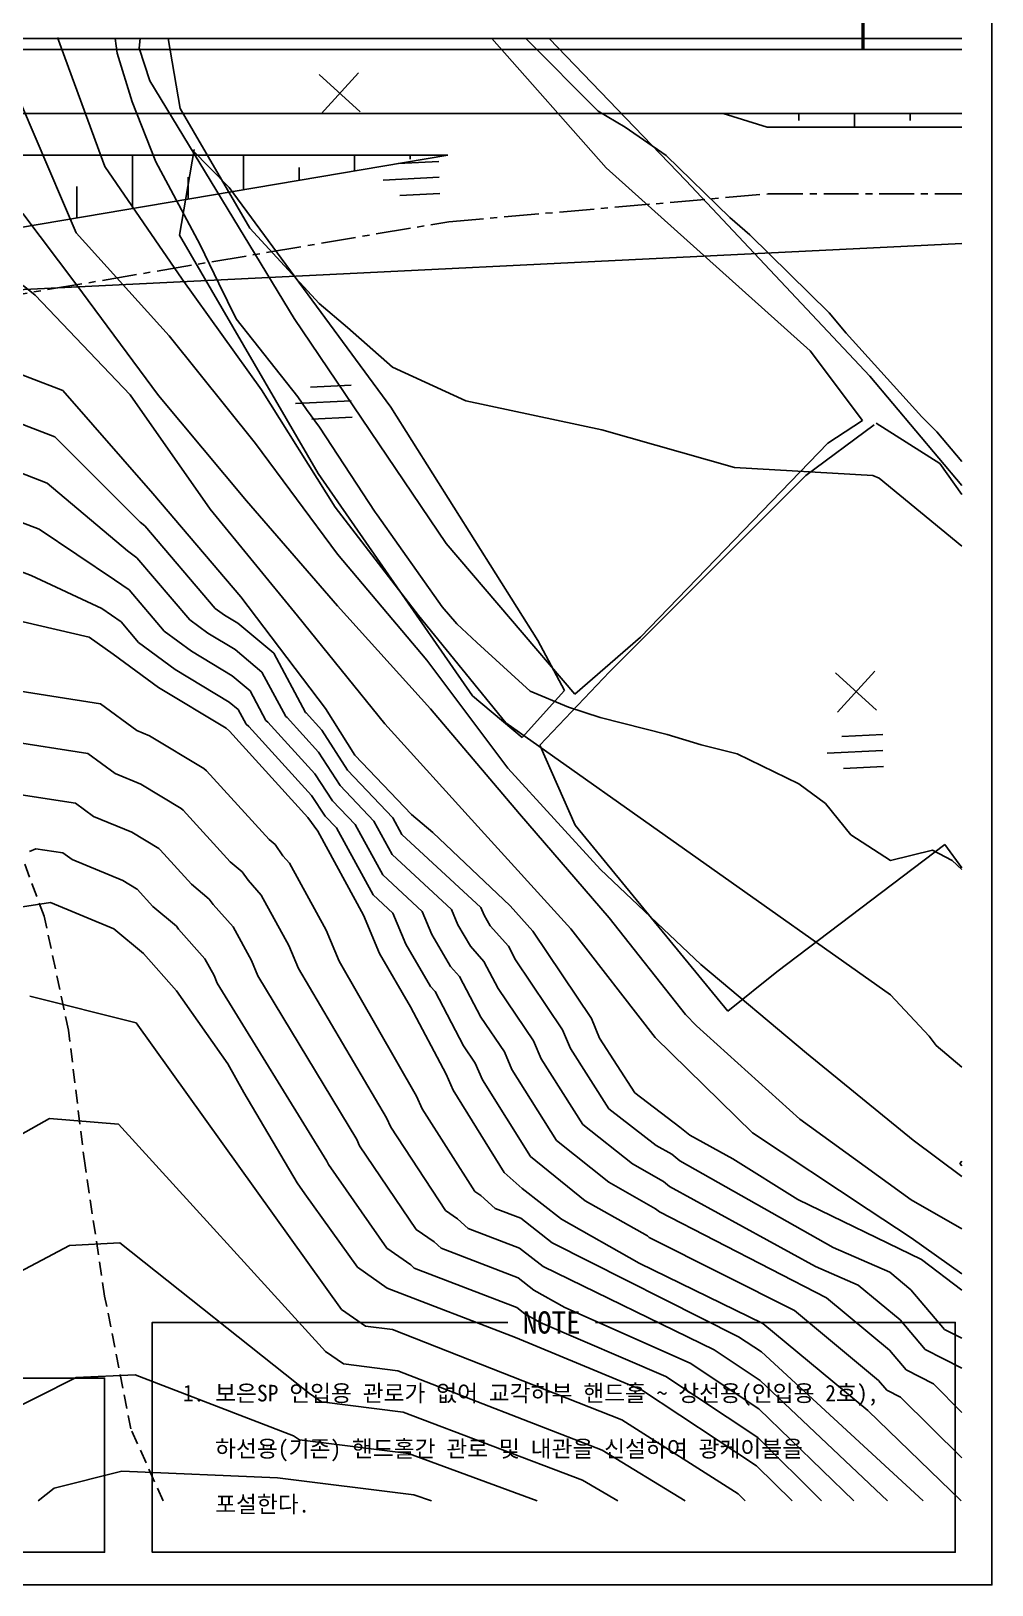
# Model space of a CAD drawing. Extents: x 47110 to 47479, y 244632 to 244785.
# Drawn here: x 47444.8 to 47479.4, y 244632 to 244687.9 of the extents above; entities that cross this region are included whole.
import ezdxf
from ezdxf.enums import TextEntityAlignment as Align

# ---------------------------------------------------------------- set-up
doc = ezdxf.new("R2010")
doc.units = 0
doc.header["$MEASUREMENT"] = 0
for name, pattern in [('CENTER', [2, 1.25, -0.25, 0.25, -0.25]), ('DASHED', [0.75, 0.5, -0.25]), ('PM$0$CONTINUOUS', [0])]:
    doc.linetypes.add(name, pattern=pattern)
for name, color, linetype in [('TT-BASE', 253, 'CONTINUOUS'), ('TZ-LINE', 7, 'CONTINUOUS'), ('TZ-TEX2', 3, 'CONTINUOUS')]:
    doc.layers.add(name, color=color, linetype=linetype)
doc.layers.add('TX-PAPR', color=2, linetype='CONTINUOUS', plot=False)
doc.styles.get("Standard").update_dxf_attribs({"font": 'GulimChe.ttf'})

msp = doc.modelspace()

# ---------------------------------------------------------------- linework, layer by layer
at = {"layer": 'TT-BASE'}
for p, q in [((47474.687, 244701.281), (47474.687, 244687.281)), ((47474.737, 244701.281), (47474.737, 244687.281)), ((47354.712, 244687.682), (47478.273, 244687.681)), ((47354.712, 244687.282), (47478.273, 244687.281)), ((47456.608, 244685.037), (47455.126, 244686.38)), ((47455.196, 244684.967), (47456.539, 244686.449)), ((47478.273, 244684.982), (47436.497, 244684.982)), ((47471.262, 244684.482), (47469.672, 244684.982)), ((47478.273, 244684.482), (47471.262, 244684.482)), ((47472.405, 244684.732), (47472.405, 244684.982)), ((47474.405, 244684.482), (47474.405, 244684.982)), ((47476.405, 244684.732), (47476.405, 244684.982)), ((47459.758, 244683.482), (47437.332, 244683.482)), ((47441.368, 244680.368), (47459.758, 244683.482)), ((47448.405, 244681.559), (47448.405, 244683.482)), ((47452.405, 244682.237), (47452.405, 244683.482)), ((47456.405, 244682.914), (47456.405, 244683.482)), ((47458.405, 244683.331), (47458.405, 244683.482)), ((47454.405, 244682.575), (47454.405, 244683.029)), ((47459.439, 244683.246), (47457.971, 244683.174)), ((47446.405, 244681.221), (47446.405, 244682.351)), ((47450.405, 244681.898), (47450.405, 244682.69)), ((47457.434, 244682.582), (47459.444, 244682.681)), ((47458.028, 244682.023), (47459.473, 244682.094)), ((47320.401, 244672.534), (47478.273, 244680.299)), ((47456.279, 244675.193), (47454.811, 244675.121)), ((47454.274, 244674.529), (47456.284, 244674.628)), ((47454.867, 244673.97), (47456.313, 244674.041)), ((47473.792, 244663.418), (47475.135, 244664.9)), ((47475.204, 244663.487), (47473.722, 244664.83)), ((47475.422, 244662.609), (47473.954, 244662.537)), ((47473.417, 244661.945), (47475.427, 244662.044)), ((47474.011, 244661.386), (47475.456, 244661.457))]:
    msp.add_line(p, q, dxfattribs=at)
at = {"layer": 'TT-BASE', "linetype": 'PM$0$CONTINUOUS'}
msp.add_line((47393.897, 244687.282), (47478.273, 244687.281), dxfattribs=at)
at = {"layer": 'TT-BASE', "linetype": 'Continuous'}
for p, q in [((47447.407, 244683.065), (47445.707, 244687.713)), ((47447.858, 244687.146), (47447.788, 244687.681)), ((47448.682, 244687.681), (47448.642, 244687.33)), ((47448.642, 244687.33), (47449.025, 244686.15)), ((47450.126, 244685.164), (47449.695, 244687.681)), ((47465.465, 244683.022), (47461.342, 244687.681)), ((47465.181, 244685.057), (47462.573, 244687.681)), ((47463.409, 244687.681), (47468.332, 244682.563)), ((47448.397, 244685.404), (47447.858, 244687.146)), ((47449.025, 244686.15), (47454.233, 244677.593)), ((47446.374, 244680.677), (47444.408, 244685.292)), ((47449.244, 244683.243), (47448.397, 244685.404)), ((47452.628, 244680.855), (47450.126, 244685.164)), ((47466.147, 244684.488), (47465.181, 244685.057)), ((47467.627, 244683.464), (47466.147, 244684.488)), ((47450.632, 244683.679), (47450.097, 244680.6)), ((47451.891, 244682.313), (47450.538, 244683.682)), ((47469.92, 244681.235), (47467.627, 244683.464)), ((47450.194, 244679.01), (47447.407, 244683.065)), ((47449.688, 244682.411), (47449.244, 244683.243)), ((47472.809, 244676.429), (47465.465, 244683.022)), ((47450.848, 244680.255), (47449.688, 244682.411)), ((47457.707, 244674.405), (47451.891, 244682.313)), ((47468.332, 244682.563), (47474.958, 244675.523)), ((47446.37, 244678.842), (47444.463, 244681.381)), ((47470.634, 244680.612), (47469.92, 244681.235)), ((47449.728, 244676.973), (47446.374, 244680.677)), ((47450.097, 244680.6), (47455.095, 244672.012)), ((47455.13, 244678.142), (47452.628, 244680.855)), ((47473.492, 244677.802), (47470.634, 244680.612)), ((47451.519, 244678.854), (47450.848, 244680.255)), ((47449.342, 244674.827), (47446.37, 244678.842)), ((47453.052, 244675.022), (47450.194, 244679.01)), ((47452.142, 244677.586), (47451.519, 244678.854)), ((47444.897, 244678.437), (47444.466, 244678.781)), ((47448.323, 244674.848), (47444.897, 244678.437)), ((47456.143, 244677.277), (47455.13, 244678.142)), ((47474.102, 244677.068), (47473.492, 244677.802)), ((47454.355, 244674.778), (47452.142, 244677.586)), ((47454.233, 244677.593), (47459.7, 244669.49)), ((47457.768, 244675.842), (47456.143, 244677.277)), ((47452.837, 244673.091), (47449.728, 244676.973)), ((47476.833, 244674.059), (47474.102, 244677.068)), ((47445.898, 244675), (47442.604, 244676.272)), ((47474.69, 244673.922), (47472.809, 244676.429)), ((47460.412, 244674.633), (47457.768, 244675.842)), ((47474.958, 244675.523), (47478.273, 244671.576)), ((47449.141, 244671.288), (47445.898, 244675)), ((47455.704, 244670.796), (47453.052, 244675.022)), ((47451.198, 244670.728), (47448.323, 244674.848)), ((47452.516, 244671.032), (47449.342, 244674.827)), ((47454.675, 244674.321), (47454.355, 244674.778)), ((47463.001, 244665.997), (47457.707, 244674.405)), ((47465.303, 244673.585), (47460.412, 244674.633)), ((47442.978, 244674.352), (47445.614, 244673.334)), ((47455.144, 244673.679), (47454.675, 244674.321)), ((47473.446, 244673.106), (47474.69, 244673.922)), ((47477.483, 244672.378), (47475.183, 244673.826)), ((47477.373, 244673.518), (47476.833, 244674.059)), ((47445.614, 244673.334), (47448.682, 244670.256)), ((47457.149, 244670.626), (47455.144, 244673.679)), ((47470.086, 244672.235), (47465.303, 244673.585)), ((47475.116, 244673.761), (47472.656, 244671.94)), ((47478.273, 244672.444), (47477.373, 244673.518)), ((47455.784, 244669.104), (47452.837, 244673.091)), ((47466.704, 244666.125), (47473.446, 244673.106)), ((47443.351, 244672.432), (47445.328, 244671.669)), ((47475.061, 244671.941), (47470.086, 244672.235)), ((47478.273, 244671.253), (47477.483, 244672.378)), ((47445.328, 244671.669), (47448.222, 244669.223)), ((47455.095, 244672.012), (47460.648, 244664.002)), ((47472.656, 244671.94), (47465.588, 244664.868)), ((47475.298, 244671.84), (47475.061, 244671.941)), ((47478.273, 244669.402), (47475.298, 244671.84)), ((47452.308, 244667.569), (47449.141, 244671.288)), ((47455.785, 244667.251), (47452.516, 244671.032)), ((47443.725, 244670.512), (47445.043, 244670.004)), ((47454.348, 244666.89), (47451.198, 244670.728)), ((47458.709, 244666.898), (47455.704, 244670.796)), ((47457.222, 244670.523), (47457.149, 244670.626)), ((47459.555, 244667.212), (47457.222, 244670.523)), ((47445.043, 244670.004), (47447.763, 244668.19)), ((47448.682, 244670.256), (47448.854, 244670.133)), ((47448.854, 244670.133), (47451.388, 244667.158)), ((47459.7, 244669.49), (47464.331, 244664.062)), ((47448.222, 244669.223), (47448.567, 244668.977)), ((47448.567, 244668.977), (47450.468, 244666.746)), ((47459.011, 244665.296), (47455.784, 244669.104)), ((47444.099, 244668.592), (47444.757, 244668.338)), ((47444.757, 244668.338), (47447.303, 244667.157)), ((47447.763, 244668.19), (47448.281, 244667.823)), ((47448.281, 244667.823), (47449.547, 244666.335)), ((47447.303, 244667.157), (47447.994, 244666.667)), ((47451.388, 244667.158), (47451.715, 244666.917)), ((47455.355, 244663.553), (47452.308, 244667.569)), ((47459.135, 244663.533), (47455.785, 244667.251)), ((47460.083, 244666.602), (47459.555, 244667.212)), ((47446.843, 244666.124), (47444.472, 244666.673)), ((47447.994, 244666.667), (47448.627, 244665.924)), ((47450.468, 244666.746), (47451.123, 244666.264)), ((47451.715, 244666.917), (47452.203, 244666.623)), ((47452.203, 244666.623), (47453.493, 244665.539)), ((47457.493, 244662.994), (47454.348, 244666.89)), ((47461.853, 244663.031), (47458.709, 244666.898)), ((47460.808, 244665.927), (47460.083, 244666.602)), ((47447.707, 244665.513), (47446.843, 244666.124)), ((47449.547, 244666.335), (47450.53, 244665.611)), ((47451.123, 244666.264), (47452.098, 244665.677)), ((47463.968, 244664.201), (47463.001, 244665.997)), ((47464.331, 244664.062), (47466.704, 244666.125)), ((47449.344, 244664.306), (47447.707, 244665.513)), ((47448.627, 244665.924), (47449.937, 244664.958)), ((47450.53, 244665.611), (47451.993, 244664.731)), ((47452.098, 244665.677), (47453.065, 244664.864)), ((47453.493, 244665.539), (47454.641, 244663.41)), ((47462.723, 244664.173), (47460.808, 244665.927)), ((47449.937, 244664.958), (47451.887, 244663.784)), ((47453.065, 244664.864), (47453.926, 244663.267)), ((47461.925, 244661.397), (47459.011, 244665.296)), ((47465.588, 244664.868), (47463.07, 244662.235)), ((47443.355, 244664.33), (47447.255, 244663.722)), ((47451.782, 244662.839), (47449.344, 244664.306)), ((47451.993, 244664.731), (47452.638, 244664.189)), ((47451.887, 244663.784), (47452.21, 244663.514)), ((47452.638, 244664.189), (47453.212, 244663.124)), ((47460.648, 244664.002), (47462.434, 244662.502)), ((47462.434, 244662.502), (47463.968, 244664.201)), ((47464.112, 244663.593), (47462.723, 244664.173)), ((47447.255, 244663.722), (47448.565, 244662.756)), ((47452.21, 244663.514), (47452.497, 244662.981)), ((47453.926, 244663.267), (47453.973, 244663.225)), ((47453.973, 244663.225), (47455.102, 244661.984)), ((47454.641, 244663.41), (47454.664, 244663.389)), ((47454.664, 244663.389), (47455.228, 244662.768)), ((47456.414, 244661.875), (47455.355, 244663.553)), ((47462.341, 244659.755), (47459.135, 244663.533)), ((47465.247, 244663.231), (47464.112, 244663.593)), ((47467.663, 244662.613), (47465.247, 244663.231)), ((47448.565, 244662.756), (47449.023, 244662.568)), ((47451.901, 244662.734), (47451.782, 244662.839)), ((47454.722, 244659.63), (47451.901, 244662.734)), ((47452.497, 244662.981), (47452.592, 244662.897)), ((47452.592, 244662.897), (47454.849, 244660.415)), ((47453.212, 244663.124), (47453.283, 244663.061)), ((47453.283, 244663.061), (47454.975, 244661.199)), ((47455.228, 244662.768), (47456.146, 244661.325)), ((47460.844, 244659.302), (47457.493, 244662.994)), ((47475.701, 244653.238), (47461.853, 244663.031)), ((47468.88, 244662.238), (47467.663, 244662.613)), ((47443.878, 244662.387), (47446.803, 244661.93)), ((47449.023, 244662.568), (47450.973, 244661.394)), ((47463.07, 244662.235), (47464.351, 244659.352)), ((47470.184, 244661.921), (47468.88, 244662.238)), ((47446.803, 244661.93), (47447.786, 244661.207)), ((47455.102, 244661.984), (47455.879, 244660.777)), ((47458.451, 244659.739), (47456.414, 244661.875)), ((47472.397, 244660.838), (47470.184, 244661.921)), ((47447.786, 244661.207), (47448.701, 244660.83)), ((47450.973, 244661.394), (47451.068, 244661.31)), ((47451.068, 244661.31), (47453.325, 244658.827)), ((47454.975, 244661.199), (47455.611, 244660.228)), ((47456.146, 244661.325), (47457.776, 244659.616)), ((47465.254, 244657.754), (47461.925, 244661.397)), ((47444.402, 244660.443), (47446.352, 244660.14)), ((47448.701, 244660.83), (47450.164, 244659.95)), ((47454.849, 244660.415), (47455.343, 244659.679)), ((47455.879, 244660.777), (47457.101, 244659.495)), ((47473.357, 244660.125), (47472.397, 244660.838)), ((47446.352, 244660.14), (47447.006, 244659.656)), ((47450.164, 244659.95), (47450.235, 244659.886)), ((47450.235, 244659.886), (47451.927, 244658.024)), ((47455.611, 244660.228), (47456.426, 244659.373)), ((47474.277, 244659.005), (47473.357, 244660.125)), ((47447.006, 244659.656), (47448.379, 244659.092)), ((47455.075, 244659.13), (47454.722, 244659.63)), ((47455.343, 244659.679), (47455.751, 244659.252)), ((47455.751, 244659.252), (47457.072, 244656.836)), ((47456.426, 244659.373), (47457.417, 244657.561)), ((47457.101, 244659.495), (47457.762, 244658.287)), ((47457.776, 244659.616), (47458.106, 244659.013)), ((47459.226, 244659.085), (47458.451, 244659.739)), ((47464.189, 244655.611), (47460.844, 244659.302)), ((47465.569, 244656.007), (47462.341, 244659.755)), ((47464.351, 244659.352), (47469.846, 244652.649)), ((47448.379, 244659.092), (47449.354, 244658.505)), ((47453.325, 244658.827), (47453.54, 244658.649)), ((47456.727, 244656.11), (47455.075, 244659.13)), ((47458.106, 244659.013), (47460.949, 244656.38)), ((47462.004, 244656.448), (47459.226, 244659.085)), ((47475.704, 244658.073), (47474.277, 244659.005)), ((47444.692, 244658.406), (47444.925, 244658.501)), ((47444.925, 244658.501), (47445.9, 244658.349)), ((47445.9, 244658.349), (47446.228, 244658.107)), ((47449.354, 244658.505), (47449.402, 244658.463)), ((47449.402, 244658.463), (47450.53, 244657.222)), ((47453.54, 244658.649), (47453.822, 244658.25)), ((47453.822, 244658.25), (47454.059, 244657.981)), ((47457.762, 244658.287), (47459.894, 244656.313)), ((47471.611, 244654.062), (47477.657, 244658.651)), ((47477.218, 244658.448), (47475.704, 244658.073)), ((47477.923, 244658.076), (47477.218, 244658.448)), ((47477.657, 244658.651), (47478.273, 244657.811)), ((47446.228, 244658.107), (47448.057, 244657.354)), ((47451.927, 244658.024), (47452.356, 244657.669)), ((47452.356, 244657.669), (47452.568, 244657.369)), ((47454.059, 244657.981), (47455.381, 244655.565)), ((47468.87, 244654.335), (47465.254, 244657.754)), ((47478.273, 244657.753), (47477.923, 244658.076)), ((47448.057, 244657.354), (47448.545, 244657.061)), ((47448.545, 244657.061), (47448.569, 244657.039)), ((47448.569, 244657.039), (47449.133, 244656.419)), ((47450.53, 244657.222), (47451.173, 244656.689)), ((47452.568, 244657.369), (47453.043, 244656.833)), ((47457.417, 244657.561), (47458.838, 244656.245)), ((47445.448, 244656.558), (47444.133, 244656.361)), ((47447.735, 244655.616), (47445.448, 244656.558)), ((47451.173, 244656.689), (47451.314, 244656.488)), ((47451.314, 244656.488), (47452.028, 244655.683)), ((47453.043, 244656.833), (47454.036, 244655.02)), ((47457.072, 244656.836), (47457.783, 244656.177)), ((47462.821, 244655.536), (47462.004, 244656.448)), ((47449.133, 244656.419), (47449.99, 244655.708)), ((47457.305, 244654.722), (47456.727, 244656.11)), ((47457.783, 244656.177), (47458.245, 244655.067)), ((47458.838, 244656.245), (47459.186, 244655.413)), ((47459.894, 244656.313), (47460.125, 244655.757)), ((47460.949, 244656.38), (47461.065, 244656.103)), ((47461.065, 244656.103), (47461.288, 244655.72)), ((47468.322, 244652.528), (47465.569, 244656.007)), ((47448.807, 244654.728), (47447.735, 244655.616)), ((47449.99, 244655.708), (47450.061, 244655.608)), ((47450.061, 244655.608), (47451.012, 244654.535)), ((47452.028, 244655.683), (47452.689, 244654.475)), ((47455.381, 244655.565), (47455.844, 244654.455)), ((47459.186, 244655.413), (47459.856, 244654.264)), ((47460.125, 244655.757), (47460.572, 244654.992)), ((47461.288, 244655.72), (47461.942, 244654.991)), ((47464.938, 244652.387), (47462.821, 244655.536)), ((47467.23, 244651.698), (47464.189, 244655.611)), ((47454.036, 244655.02), (47454.382, 244654.188)), ((47458.245, 244655.067), (47459.14, 244653.536)), ((47460.572, 244654.992), (47461.062, 244654.445)), ((47461.942, 244654.991), (47462.198, 244654.504)), ((47449.996, 244653.387), (47448.807, 244654.728)), ((47451.012, 244654.535), (47451.343, 244653.931)), ((47452.689, 244654.475), (47452.92, 244653.921)), ((47455.844, 244654.455), (47458.629, 244649.593)), ((47458.423, 244652.808), (47457.305, 244654.722)), ((47459.856, 244654.264), (47460.182, 244653.899)), ((47461.062, 244654.445), (47461.574, 244653.472)), ((47462.198, 244654.504), (47463.892, 244651.984)), ((47472.677, 244651.138), (47468.87, 244654.335)), ((47451.343, 244653.931), (47451.459, 244653.654)), ((47451.459, 244653.654), (47455.41, 244647.247)), ((47452.92, 244653.921), (47456.483, 244648.029)), ((47454.382, 244654.188), (47457.556, 244648.812)), ((47460.182, 244653.899), (47460.95, 244652.44)), ((47469.846, 244652.649), (47471.611, 244654.062)), ((47444.71, 244653.191), (47448.543, 244652.228)), ((47451.84, 244650.752), (47449.996, 244653.387)), ((47459.14, 244653.536), (47459.303, 244653.353)), ((47459.303, 244653.353), (47460.326, 244651.408)), ((47461.574, 244653.472), (47462.844, 244651.582)), ((47477.09, 244651.751), (47475.701, 244653.238)), ((47459.702, 244650.376), (47458.423, 244652.808)), ((47448.543, 244652.228), (47455.935, 244641.911)), ((47460.95, 244652.44), (47461.797, 244651.18)), ((47463.892, 244651.984), (47464.175, 244651.303)), ((47465.229, 244651.679), (47464.938, 244652.387)), ((47468.711, 244652.12), (47468.322, 244652.528)), ((47472.432, 244648.755), (47468.711, 244652.12)), ((47462.844, 244651.582), (47463.122, 244650.928)), ((47466.501, 244649.711), (47465.229, 244651.679)), ((47470.733, 244648.27), (47467.23, 244651.698)), ((47477.348, 244651.412), (47477.09, 244651.751)), ((47478.274, 244650.636), (47477.348, 244651.412)), ((47460.326, 244651.408), (47460.749, 244650.778)), ((47461.797, 244651.18), (47462.068, 244650.551)), ((47463.122, 244650.928), (47464.62, 244648.563)), ((47464.175, 244651.303), (47465.561, 244649.137)), ((47476.522, 244648.002), (47472.677, 244651.138)), ((47452.412, 244649.721), (47451.84, 244650.752)), ((47459.959, 244649.801), (47459.702, 244650.376)), ((47460.749, 244650.778), (47461.014, 244650.176)), ((47462.068, 244650.551), (47463.679, 244647.989)), ((47461.796, 244646.842), (47459.959, 244649.801)), ((47461.014, 244650.176), (47462.738, 244647.415)), ((47454.337, 244646.466), (47452.412, 244649.721)), ((47458.629, 244649.593), (47458.836, 244649.134)), ((47468.115, 244648.475), (47466.501, 244649.711)), ((47442.858, 244647.342), (47445.421, 244648.783)), ((47445.421, 244648.783), (47447.9, 244648.577)), ((47457.556, 244648.812), (47457.711, 244648.467)), ((47458.836, 244649.134), (47460.739, 244646.158)), ((47465.561, 244649.137), (47467.263, 244647.812)), ((47476.442, 244645.851), (47472.432, 244648.755)), ((47447.9, 244648.577), (47455.36, 244640.395)), ((47457.711, 244648.467), (47459.682, 244645.475)), ((47464.62, 244648.563), (47466.41, 244647.15)), ((47468.473, 244648.185), (47468.115, 244648.475)), ((47470.019, 244647.332), (47468.473, 244648.185)), ((47474.898, 244645.503), (47470.733, 244648.27)), ((47456.483, 244648.029), (47456.586, 244647.8)), ((47456.586, 244647.8), (47458.625, 244644.792)), ((47463.679, 244647.989), (47465.557, 244646.488)), ((47467.263, 244647.812), (47467.823, 244647.495)), ((47467.823, 244647.495), (47468.11, 244647.263)), ((47478.274, 244646.702), (47476.522, 244648.002)), ((47455.41, 244647.247), (47455.462, 244647.133)), ((47455.462, 244647.133), (47457.568, 244644.11)), ((47462.738, 244647.415), (47464.704, 244645.825)), ((47466.41, 244647.15), (47467.531, 244646.516)), ((47468.11, 244647.263), (47473.633, 244644.137)), ((47472.368, 244645.862), (47470.019, 244647.332)), ((47478.199, 244647.164), (47478.274, 244647.249)), ((47478.274, 244647.082), (47478.199, 244647.164)), ((47454.611, 244646.069), (47454.337, 244646.466)), ((47462.437, 244646.263), (47461.796, 244646.842)), ((47465.557, 244646.488), (47467.238, 244645.536)), ((47467.531, 244646.516), (47467.745, 244646.342)), ((47456.51, 244643.427), (47454.611, 244646.069)), ((47460.739, 244646.158), (47460.954, 244646.008)), ((47460.954, 244646.008), (47461.466, 244645.546)), ((47463.851, 244645.163), (47462.437, 244646.263)), ((47464.704, 244645.825), (47466.946, 244644.557)), ((47467.745, 244646.342), (47473.001, 244643.454)), ((47476.824, 244643.708), (47472.368, 244645.862)), ((47478.274, 244644.808), (47476.442, 244645.851)), ((47459.682, 244645.475), (47460.111, 244645.175)), ((47461.466, 244645.546), (47462.39, 244645.191)), ((47467.238, 244645.536), (47467.381, 244645.42)), ((47467.381, 244645.42), (47473.392, 244642.326)), ((47476.445, 244644.488), (47474.898, 244645.503)), ((47458.625, 244644.792), (47459.267, 244644.342)), ((47460.111, 244645.175), (47460.495, 244644.828)), ((47460.495, 244644.828), (47462.341, 244644.119)), ((47462.39, 244645.191), (47463.52, 244644.311)), ((47466.653, 244643.578), (47463.851, 244645.163)), ((47443.733, 244642.943), (47446.139, 244644.213)), ((47446.139, 244644.213), (47447.946, 244644.302)), ((47447.946, 244644.302), (47454.784, 244638.878)), ((47459.267, 244644.342), (47459.524, 244644.111)), ((47463.52, 244644.311), (47470.231, 244640.927)), ((47466.946, 244644.557), (47467.017, 244644.499)), ((47467.017, 244644.499), (47472.247, 244641.865)), ((47473.633, 244644.137), (47475.68, 244643.247)), ((47478.274, 244643.186), (47476.445, 244644.488)), ((47457.568, 244644.11), (47458.424, 244643.509)), ((47459.524, 244644.111), (47462.294, 244643.046)), ((47462.341, 244644.119), (47463.19, 244643.459)), ((47471.102, 244641.405), (47466.653, 244643.578)), ((47478.274, 244642.603), (47476.824, 244643.708)), ((47457.581, 244642.676), (47456.51, 244643.427)), ((47458.424, 244643.509), (47458.553, 244643.393)), ((47458.553, 244643.393), (47462.245, 244641.975)), ((47462.294, 244643.046), (47462.859, 244642.607)), ((47463.19, 244643.459), (47469.358, 244640.448)), ((47473.001, 244643.454), (47474.535, 244642.786)), ((47475.68, 244643.247), (47476.437, 244642.619)), ((47462.197, 244640.903), (47457.581, 244642.676)), ((47462.859, 244642.607), (47463.98, 244641.973)), ((47474.535, 244642.786), (47476.049, 244641.53)), ((47476.437, 244642.619), (47477.641, 244641.192)), ((47455.935, 244641.911), (47456.792, 244641.31)), ((47462.245, 244641.975), (47462.529, 244641.754)), ((47463.98, 244641.973), (47468.485, 244639.97)), ((47473.392, 244642.326), (47475.661, 244640.442)), ((47462.529, 244641.754), (47463.089, 244641.438)), ((47463.089, 244641.438), (47467.613, 244639.491)), ((47474.885, 244638.265), (47471.102, 244641.405)), ((47472.247, 244641.865), (47475.273, 244639.354)), ((47476.049, 244641.53), (47476.953, 244640.46)), ((47456.792, 244641.31), (47457.773, 244641.188)), ((47457.773, 244641.188), (47466.032, 244637.927)), ((47466.74, 244639.013), (47462.197, 244640.903)), ((47470.231, 244640.927), (47471.057, 244640.379)), ((47477.641, 244641.192), (47478.274, 244640.873)), ((47455.36, 244640.395), (47456.003, 244639.944)), ((47469.358, 244640.448), (47471.012, 244639.353)), ((47471.057, 244640.379), (47476.882, 244635.011)), ((47475.661, 244640.442), (47476.264, 244639.729)), ((47476.953, 244640.46), (47478.274, 244639.793)), ((47456.003, 244639.944), (47457.964, 244639.701)), ((47457.964, 244639.701), (47465.322, 244636.841)), ((47468.485, 244639.97), (47470.966, 244638.327)), ((47476.264, 244639.729), (47477.25, 244639.23)), ((47443.483, 244637.995), (47446.373, 244639.454)), ((47446.373, 244639.454), (47448.507, 244639.559)), ((47448.507, 244639.559), (47454.209, 244637.362)), ((47467.613, 244639.491), (47470.92, 244637.301)), ((47471.012, 244639.353), (47475.598, 244635.011)), ((47475.273, 244639.354), (47475.575, 244638.997)), ((47477.25, 244639.23), (47478.274, 244638.2)), ((47454.784, 244638.878), (47455.213, 244638.578)), ((47455.213, 244638.578), (47458.154, 244638.212)), ((47470.875, 244636.276), (47466.74, 244639.013)), ((47475.575, 244638.997), (47476.068, 244638.747)), ((47476.068, 244638.747), (47478.274, 244636.57)), ((47458.154, 244638.212), (47464.614, 244635.755)), ((47470.966, 244638.327), (47474.377, 244635.01)), ((47478.245, 244635.011), (47474.885, 244638.265)), ((47466.032, 244637.927), (47470.213, 244635.264)), ((47454.209, 244637.362), (47454.423, 244637.212)), ((47454.423, 244637.212), (47458.346, 244636.725)), ((47470.92, 244637.301), (47473.215, 244635.01)), ((47458.346, 244636.725), (47462.98, 244635.01)), ((47465.322, 244636.841), (47468.312, 244635.01)), ((47448.021, 244636.08), (47445.582, 244635.466)), ((47453.633, 244635.846), (47448.021, 244636.08)), ((47458.536, 244635.237), (47453.633, 244635.846)), ((47464.614, 244635.755), (47465.879, 244635.01)), ((47472.166, 244635.01), (47470.875, 244636.276)), ((47445.582, 244635.466), (47445.012, 244635.01)), ((47459.176, 244635.01), (47458.536, 244635.237)), ((47470.213, 244635.264), (47470.463, 244635.01))]:
    msp.add_line(p, q, dxfattribs=at)
at = {"layer": 'TT-BASE', "linetype": 'CENTER'}
for p, q in [((47459.795, 244681.082), (47471.299, 244682.082)), ((47471.299, 244682.082), (47478.273, 244682.082)), ((47441.406, 244677.968), (47459.795, 244681.082))]:
    msp.add_line(p, q, dxfattribs=at)
at = {"layer": 'TT-BASE', "linetype": 'DASHED'}
for p, q in [((47445.222, 244656.075), (47444.018, 244659.306)), ((47446.1, 244651.969), (47445.222, 244656.075)), ((47446.696, 244647.09), (47446.1, 244651.969)), ((47447.404, 244642.389), (47446.696, 244647.09)), ((47448.349, 244637.603), (47447.404, 244642.389)), ((47449.511, 244635.01), (47448.349, 244637.603))]:
    msp.add_line(p, q, dxfattribs=at)
at = {"layer": 'TX-PAPR'}
msp.add_lwpolyline([(47320.154, 244735.187), (47479.354, 244735.187), (47479.354, 244631.987), (47320.154, 244631.987)], close=True, dxfattribs=at)
at = {"layer": 'TZ-LINE', "ltscale": 2, "elevation": 0.31}
for points in [[(47461.917, 244641.439), (47449.119, 244641.439), (47449.119, 244633.165), (47478.033, 244633.165), (47478.033, 244641.439), (47465.085, 244641.439)], [(47440.613, 244639.439), (47436.99, 244639.439), (47436.99, 244633.165), (47447.403, 244633.165), (47447.403, 244639.439), (47443.78, 244639.439)]]:
    msp.add_lwpolyline(points, dxfattribs=at)

# ---------------------------------------------------------------- texts
at = {"layer": 'TZ-TEX2'}
msp.add_text('NOTE', height=0.8, dxfattribs=at).set_placement((47463.501, 244641.439, 0.619), align=Align.MIDDLE)
for s, p in [('1. 보은SP 인입용 관로가 없어 교각하부 핸드홀 ~ 상선용(인입용 2호),', (47450.217, 244638.894, 0.31)), ('   하선용(기존) 핸드홀간 관로 및 내관을 신설하여 광케이블을', (47450.217, 244636.894, 0.31)), ('   포설한다.', (47450.217, 244634.894, 0.31))]:
    msp.add_text(s, height=0.6, dxfattribs=at).set_placement(p, align=Align.MIDDLE_LEFT)

doc.saveas('drawing.dxf')
